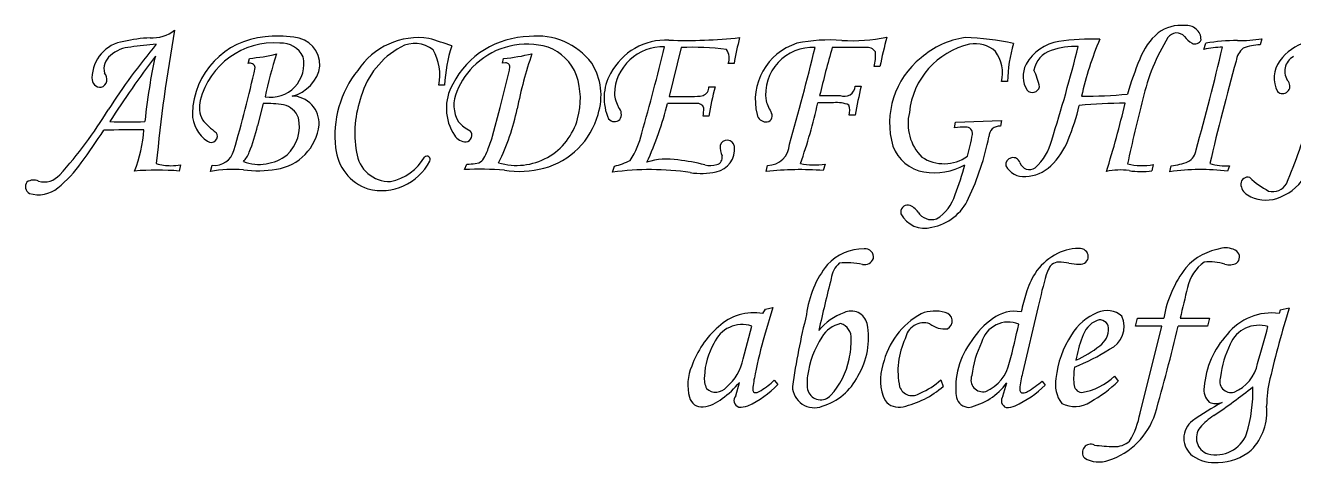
# Model space of a CAD drawing. Extents: x 0 to 16.6, y 0 to 4.
# Drawn here: x 0 to 5.77, y 1.93 to 3.92 of the extents above; entities that cross this region are included whole.
import ezdxf

# ---------------------------------------------------------------- set-up
doc = ezdxf.new("R2010")
doc.units = 0
doc.layers.add('WHITE', color=7, linetype='CONTINUOUS')

msp = doc.modelspace()

# ---------------------------------------------------------------- linework, layer by layer
at = {"layer": 'WHITE', "linetype": 'CONTINUOUS'}
for p, q in [((2.984482, 3.814051), (2.928684, 3.591866)), ((3.823974, 3.814393), (3.671144, 3.814554)), ((5.36166, 3.806008), (5.371211, 3.833656)), ((5.62607, 3.853763), (5.617525, 3.826618)), ((1.01347, 3.741163), (1.019502, 3.765291)), ((2.170641, 3.742671), (2.175668, 3.764286)), ((2.160588, 3.542101), (2.200802, 3.705975)), ((2.184716, 3.744179), (2.170641, 3.742671)), ((3.22426, 3.741163), (3.197618, 3.741163)), ((3.888302, 3.72759), (3.861157, 3.72759)), ((1.907739, 3.64314), (1.880594, 3.64314)), ((3.109649, 3.6356), (3.138302, 3.6356)), ((3.775701, 3.638616), (3.802846, 3.638616)), ((4.468898, 3.659226), (4.441754, 3.659226)), ((2.928684, 3.591866), (3.031898, 3.591866)), ((3.613838, 3.595888), (3.70675, 3.595888)), ((1.082337, 3.559695), (1.0567, 3.458656)), ((2.125903, 3.410901), (2.160588, 3.542101)), ((3.677141, 3.562711), (3.605293, 3.562711)), ((3.109649, 3.501886), (3.084012, 3.501886)), ((3.775701, 3.506411), (3.748054, 3.506411)), ((4.228114, 3.449608), (4.232638, 3.474239)), ((4.232638, 3.474239), (4.441754, 3.481779)), ((4.441754, 3.481779), (4.436224, 3.456142)), ((2.046793, 3.28699), (2.063464, 3.29043)), ((0.705326, 3.281209), (0.700299, 3.252557)), ((0.842055, 3.251049), (0.849596, 3.278696)), ((1.997719, 3.259091), (2.009281, 3.283723)), ((2.671814, 3.247027), (2.679857, 3.274675)), ((3.371043, 3.250043), (3.377075, 3.277691)), ((3.638972, 3.283723), (3.630427, 3.25507)), ((5.131935, 3.281712), (5.1254, 3.253059)), ((5.20784, 3.249541), (5.213872, 3.276183)), ((5.478282, 3.276183), (5.470239, 3.252054)), ((3.355711, 2.604444), (3.367776, 2.624049)), ((3.400953, 2.631087), (3.363252, 2.503908)), ((3.367776, 2.624049), (3.400953, 2.631087)), ((4.608392, 2.636616), (4.537012, 2.332997)), ((5.709766, 2.619022), (5.70474, 2.603942)), ((5.750484, 2.62807), (5.709766, 2.619022)), ((3.265957, 2.398707), (3.305443, 2.547139)), ((5.050249, 2.547139), (5.059297, 2.582829)), ((5.17039, 2.547139), (5.050249, 2.547139)), ((5.059297, 2.582829), (5.179438, 2.582829)), ((5.071702, 2.150443), (5.17039, 2.547139)), ((5.379002, 2.547139), (5.244787, 2.547139)), ((5.254338, 2.582829), (5.387045, 2.582829)), ((5.387045, 2.582829), (5.379002, 2.547139)), ((4.955745, 2.318922), (4.972333, 2.296804)), ((3.231796, 2.230082), (3.249646, 2.290772)), ((3.407488, 2.300825), (3.423573, 2.281221)), ((4.165531, 2.301831), (4.176087, 2.272675)), ((4.447891, 2.228173), (4.465128, 2.288258)), ((4.626489, 2.296804), (4.640564, 2.277702))]:
    msp.add_line(p, q, dxfattribs=at)
for centre, radius, start, end in [((0.575288, 4.03009), 0.172035, -92.704194, -52.847539), ((8.136982, 2.558187), 7.576303, 169.85273, 174.485623), ((1.151277, 3.433381), 0.433486, 80.709587, 98.069699), ((2.330251, 3.557429), 0.308935, 37.012819, 96.953), ((5.340074, 3.660772), 0.288163, 130.231811, 159.486505), ((5.258158, 3.741068), 0.174282, 84.3547, 126.719987), ((5.237712, 3.834963), 0.045988, 39.052638, 147.856853), ((5.283581, 3.84933), 0.065698, 0.138862, 97.239064), ((0.473634, 3.673764), 0.170527, 98.467693, 179.13707), ((2.877338, 1.928792), 2.969661, 140.201663, 147.340522), ((0.490788, 3.65958), 0.157605, 94.076385, 131.269023), ((0.590555, 3.229801), 0.62888, 92.130889, 103.052786), ((0.787803, 1.561895), 2.275858, 94.840991, 97.783451), ((1.119042, 3.504356), 0.35936, 94.567488, 178.335591), ((1.133365, 3.486155), 0.349422, 85.884733, 165.416294), ((1.164461, 3.724346), 0.110495, 25.950342, 93.122851), ((1.213616, 3.734459), 0.126952, -2.22291, 86.548732), ((1.789487, 3.527057), 0.332539, 81.897168, 146.571823), ((1.887378, 3.488372), 0.373859, 118.739278, 163.811846), ((1.772119, 3.702353), 0.13083, 50.867078, 119.539157), ((1.173497, 1.705379), 2.250721, 70.091497, 72.871806), ((2.549797, 3.619514), 0.642493, 161.668121, 177.892667), ((2.297773, 3.467371), 0.396751, 90.710482, 152.884611), ((2.282283, 3.485711), 0.344164, 73.807723, 132.330887), ((2.302313, 3.610927), 0.218892, 20.557745, 69.699239), ((2.915208, 3.563205), 0.285279, 87.355593, 152.231815), ((2.898633, 3.598751), 0.21852, 87.523696, 178.492209), ((-7.923862, 6.464553), 11.150785, -15.820427, -13.734668), ((3.008224, 6.093844), 2.247083, -92.036536, -83.825904), ((3.040799, 2.663145), 1.152284, 82.557819, 92.801422), ((4.935656, 3.433413), 1.738846, 165.805776, 169.805824), ((3.591425, 3.575614), 0.270499, 107.447629, 194.249867), ((3.581488, 3.601425), 0.213452, 86.847038, 187.852787), ((-9.763487, 7.108838), 13.756967, -15.749167, -13.854845), ((3.663196, 3.076156), 0.772784, 86.1855, 101.409761), ((8.425291, 2.451797), 4.945606, 164.00527, 166.624336), ((3.763335, 4.603825), 0.758164, -93.685025, -78.154522), ((3.830462, 3.770739), 0.044134, 32.60834, 98.452707), ((6.56667, 3.186289), 2.732519, 165.68729, 168.574361), ((4.375722, 3.48253), 0.355733, 102.887961, 174.023177), ((4.3323, 3.47396), 0.390105, 98.413106, 131.248572), ((4.231781, 2.569775), 1.290824, 78.16387, 88.071315), ((4.322594, 3.698674), 0.133232, 46.997579, 101.348367), ((5.099454, 3.648154), 0.630653, 162.941646, 178.994071), ((4.734476, 3.636098), 0.208158, 99.027204, 150.608774), ((4.781636, 3.462453), 0.357241, 88.559933, 108.683139), ((-2.489967, 5.652106), 7.507664, -17.516078, -14.127902), ((4.861733, 2.725805), 1.127274, 88.632444, 98.15564), ((6.266573, 3.269186), 1.496417, 157.04678, 167.488052), ((5.932094, 3.397793), 0.866526, 147.808959, 167.832369), ((5.367818, 3.937923), 0.119933, -141.910012, -119.83712), ((5.321515, 3.860665), 0.029929, -116.530976, -21.926414), ((-6.650692, 6.672675), 12.43012, -15.508103, -13.288491), ((5.445476, 3.443081), 0.37248, 89.825078, 103.004126), ((5.503738, 3.116563), 0.729236, 89.156344, 100.470758), ((5.605758, 3.737735), 0.098438, 131.230268, 171.103057), ((5.502357, 4.792066), 0.946424, -89.266383, -82.489021), ((5.619664, 3.610368), 0.216261, 90.566713, 111.364834), ((5.891322, 3.620272), 0.22688, 106.16759, 143.98014), ((0.438753, 3.715569), 0.081229, 129.731006, 192.720275), ((5.129879, 0.385864), 5.664528, 143.240441, 146.918303), ((1.966852, 3.439655), 1.415632, 166.261801, 171.2779), ((0.961303, 4.513521), 0.75049, -85.552368, -75.976513), ((2.990515, 3.18186), 1.943444, 161.907576, 167.881511), ((1.114896, 3.740278), 0.152407, -99.256798, 12.28192), ((1.66035, 3.690071), 0.225189, -12.028993, 30.344562), ((2.090087, 4.652505), 0.892333, -84.496483, -76.073112), ((4.292422, 3.116404), 2.097454, 161.371252, 168.475395), ((3.129969, 3.765954), 0.072049, -20.126786, 33.500879), ((3.67727, 3.779178), 0.190986, -15.670988, 4.608176), ((4.309746, 3.471247), 0.37774, 128.403906, 196.191983), ((4.276672, 3.696472), 0.169231, -12.714505, 36.069738), ((4.699693, 3.693586), 0.112095, 106.850263, 170.801852), ((6.405609, 3.207105), 1.446028, 157.445228, 164.113678), ((16.120773, 0.7941), 11.017037, 164.420737, 166.92611), ((5.80847, 3.675869), 0.127229, 142.288978, 209.198016), ((5.806945, 3.706503), 0.076766, 118.408936, 218.011296), ((0.332514, 3.669941), 0.038715, -70.47725, 45.772777), ((-5.175974, 5.120805), 6.37669, -16.158852, -12.661756), ((1.022718, 3.719958), 0.023133, 7.720706, 113.563787), ((1.176377, 3.755863), 0.166194, -77.080008, -9.115217), ((1.886315, 3.412785), 0.478152, 141.529348, 186.58318), ((2.269501, 3.49531), 0.328474, 131.810132, 158.67184), ((2.186845, 3.727324), 0.016989, -2.492393, 97.198987), ((2.11665, 3.728815), 0.087197, -15.18541, -1.46589), ((2.342496, 3.596417), 0.276709, -18.089926, 32.086843), ((2.856818, 3.584632), 0.223784, 150.1206, 204.945015), ((4.656031, 3.682904), 0.116861, 151.728287, 212.628854), ((4.27551, 3.566209), 0.345559, 11.554816, 24.863903), ((0.342058, 3.672431), 0.039127, 174.277044, 274.976745), ((4.752385, 2.99252), 4.236801, 171.013384, 173.423529), ((2.1355, 3.538315), 0.220244, 150.06998, 214.047944), ((2.195323, 3.580578), 0.329853, -15.800023, 18.967601), ((3.069521, 3.63377), 0.04017, -70.100119, 2.611032), ((4.652543, 3.241193), 1.564763, 165.400834, 170.409652), ((3.725372, 3.642836), 0.050506, -111.635898, -4.792915), ((5.554265, 3.21012), 1.803074, 166.252261, 170.541947), ((4.581627, 3.642971), 0.033305, -136.139451, -13.092771), ((5.720191, 3.638399), 0.033527, -132.809257, 38.410239), ((1.211848, 3.469082), 0.124807, -3.20426, 89.224974), ((1.987993, 3.425979), 0.488919, 160.074537, 190.235733), ((2.099558, 3.55217), 0.14975, 155.286159, 210.354398), ((2.835926, 3.617984), 0.156321, -175.051738, -151.156714), ((3.039464, 3.818406), 0.226666, -91.912904, -78.87629), ((4.829238, 5.371948), 1.778729, -90.758375, -84.011511), ((10.779649, 2.069819), 5.891569, 165.143283, 168.094579), ((-1.266678, 4.527163), 1.921972, -42.231587, -31.206078), ((0.921642, 3.544176), 0.129942, 166.668831, 206.861942), ((1.09405, 3.046443), 0.513385, 80.944227, 91.307346), ((1.156813, 3.464667), 0.090578, 19.750914, 78.510838), ((1.28988, 3.723753), 0.965907, -26.666448, -11.241647), ((2.665865, 3.510926), 0.045818, -31.915903, 43.685846), ((1.46822, 3.914392), 1.495474, -24.58258, -13.70037), ((2.95404, -1.126708), 4.68702, 88.793884, 90.402134), ((3.059161, 3.531843), 0.028183, 13.835149, 103.257966), ((2.715666, 3.54555), 0.370926, -6.760193, -1.076304), ((3.798847, 3.728743), 0.456468, -159.951988, -152.130702), ((1.490499, 4.018217), 2.163293, -19.763095, -12.155263), ((3.694609, 3.43356), 0.130326, 66.382936, 97.702573), ((3.662106, 3.52743), 0.088481, -13.742595, 16.777704), ((3.735585, 3.80437), 1.089392, -22.112918, -13.440913), ((5.096314, -0.338481), 3.901273, 91.352163, 94.4276), ((0.322905, 4.677754), 4.812546, -17.257371, -13.409198), ((0.463537, 5.67318), 2.196876, -92.084983, -87.915017), ((0.914085, 3.516359), 0.15426, -179.418466, -123.692417), ((1.064804, 3.705711), 0.340049, -139.631916, -125.331761), ((1.069014, 3.455114), 0.177648, -46.716813, 13.066149), ((2.10919, 3.600627), 0.186251, -138.203922, -117.440945), ((2.235423, 3.565328), 0.28714, -106.671564, -15.050696), ((2.26934, 3.601871), 0.348384, -74.98301, -15.205565), ((2.680972, 3.511952), 0.034687, -141.273929, -46.709535), ((3.371333, 3.518826), 0.043209, -166.897588, -94.008788), ((3.370992, 3.502918), 0.027328, -95.628226, 27.090846), ((4.232782, 3.468731), 0.216902, 166.44421, 224.675198), ((3.501867, 4.155187), 2.43296, -23.247527, -15.522347), ((-1.948064, 4.926064), 2.743183, -36.600482, -32.850047), ((0.532292, -2.701916), 6.142479, 89.938, 91.640296), ((-0.104085, 3.486239), 0.644644, -21.253656, -4.063363), ((0.845192, 3.41124), 0.028598, -125.68078, 36.604307), ((0.23966, 3.647768), 0.838641, -21.675832, -13.032217), ((1.107297, 3.488539), 0.230683, -81.34327, -6.580021), ((2.005608, 3.446623), 0.061369, -148.985726, -89.829349), ((2.001505, 3.414878), 0.029933, -81.766424, 43.103282), ((1.056988, 3.751663), 1.121916, -21.139186, -17.681877), ((2.428003, 3.511746), 0.386494, -33.013011, -13.032646), ((4.266563, 3.107552), 0.344209, 87.942818, 96.413384), ((4.281901, 3.424393), 0.02731, -11.375796, 96.26903), ((3.688769, 3.509181), 0.626429, -17.585825, -8.276493), ((3.127273, 3.66809), 1.283417, -24.86122, -11.66474), ((4.431013, 3.409594), 0.046839, 83.611779, 181.212013), ((1.631805, 3.380031), 0.22159, -174.285519, -109.443243), ((1.880896, 3.429071), 0.237144, -30.037568, -20.232312), ((3.120477, 3.352423), 0.106537, -77.822932, 6.720957), ((3.270912, 3.364528), 0.109812, 177.960612, 202.958426), ((3.193328, 3.35936), 0.033415, 9.528951, 164.240103), ((3.374938, 3.379888), 0.10222, -88.801668, -2.834736), ((4.116934, 3.426883), 0.180551, -160.263253, -99.100932), ((4.426961, 3.452285), 0.249881, -47.712621, -13.84266), ((4.434655, 3.516479), 0.33339, -46.282249, -21.500874), ((5.258643, 3.356183), 0.068597, -62.834079, -5.862645), ((-0.173099, 3.582883), 0.51776, -51.758199, -34.383073), ((0.860193, 3.369779), 0.091697, -96.636318, -14.924249), ((1.063237, 3.493768), 0.21093, -109.780577, -52.784553), ((0.888115, 3.391176), 0.14127, -42.748708, -22.106402), ((1.656949, 3.355842), 0.151025, -173.634812, -88.251512), ((1.619194, 3.411799), 0.248367, -104.253465, -27.340564), ((1.617318, 3.429341), 0.228772, -78.850166, -29.60404), ((1.826693, 3.305343), 0.015172, -30.121324, 133.62033), ((2.046891, 3.332247), 0.044981, -68.38041, -29.1091), ((2.609469, 3.578283), 0.311661, -76.947216, -62.765264), ((2.920665, 3.010911), 0.296178, 80.556612, 108.202177), ((2.849249, 2.29626), 1.013943, 76.140946, 83.202491), ((3.136435, 3.314382), 0.034155, -73.775699, 12.361271), ((4.179553, 3.468816), 0.182991, -123.504153, -54.459078), ((4.49342, 3.280544), 0.033168, 17.982222, 187.413135), ((4.568731, 3.305226), 0.046084, -161.735707, -55.105747), ((5.175438, 3.592425), 0.31857, -83.070674, -68.93082), ((0.084947, 3.298019), 0.095054, -105.129345, -41.246571), ((0.598506, 1.953969), 1.302571, 85.517898, 94.482102), ((0.667304, 3.548402), 0.271758, -105.267919, -90.992285), ((0.660525, 3.500302), 0.223626, -89.46872, -78.443095), ((0.944918, 2.638082), 0.621538, 85.647823, 99.526075), ((1.057525, 3.796561), 0.542694, -96.925931, -81.043113), ((2.062913, 1.866239), 1.394378, 85.213139, 92.679834), ((1.987824, 3.747026), 0.4638, -87.348456, -82.695498), ((2.245119, 3.715916), 0.46485, -98.143405, -75.741823), ((2.842926, 2.034212), 1.224826, 81.427964, 98.030663), ((3.075992, 3.576921), 0.335389, -98.6605, -78.484087), ((3.117464, 3.375737), 0.098372, -104.927937, -73.150353), ((3.528042, 1.843495), 1.415283, 85.85149, 96.368999), ((3.591873, 3.628719), 0.348197, -100.842772, -82.225911), ((4.135697, 3.525431), 0.280841, -99.700549, -60.413007), ((3.084123, 3.593178), 1.230443, -21.359146, -14.687191), ((4.542708, 3.320166), 0.093171, -151.887857, -84.746547), ((4.543924, 3.403333), 0.176099, -87.619312, -46.535558), ((4.981293, 2.981759), 0.275467, 81.534516, 103.112874), ((5.08155, 3.555676), 0.278558, -103.862424, -79.579205), ((5.078193, 3.659746), 0.409418, -97.910636, -83.378947), ((5.348969, 2.214111), 1.045003, 83.335963, 97.761624), ((5.46317, 3.541186), 0.265433, -106.157191, -86.73632), ((0.034143, 3.181368), 0.034143, 142.430968, 243.029393), ((0.037133, 3.158311), 0.053181, 64.36982, 124.409602), ((0.060363, 3.278905), 0.134591, -108.050836, -49.716925), ((5.560928, 3.193655), 0.030849, 72.160762, 178.170291), ((5.591389, 3.196709), 0.061329, -178.067233, -121.019065), ((5.823512, 3.48745), 0.36606, -133.749776, -117.106762), ((5.676197, 3.228606), 0.069781, -106.209555, -28.894752), ((5.620613, 3.355617), 0.238925, -72.17408, -33.961491), ((4.081587, 3.223431), 0.230607, -79.426429, -24.30523), ((4.049069, 3.196473), 0.188153, -59.306384, -15.86569), ((5.644119, 3.281543), 0.161212, -121.542393, -72.068041), ((4.015487, 3.065402), 0.032633, 84.126651, 193.507838), ((3.990974, 3.017239), 0.085301, 34.397784, 70.94216), ((4.123282, 3.104654), 0.073302, -147.647086, -72.674269), ((4.091168, 3.112987), 0.120768, -152.797759, -74.272821), ((3.815654, 2.667624), 0.230391, 89.823663, 136.371668), ((3.82132, 2.860653), 0.037687, -9.545811, 97.557538), ((4.799582, 2.663648), 0.237001, 91.864547, 119.424398), ((4.79425, 2.853473), 0.047111, 50.773435, 92.894652), ((4.802229, 2.864037), 0.033885, -1.203668, 49.928574), ((5.487576, 2.622952), 0.281436, 98.981676, 137.643284), ((5.462356, 2.815627), 0.087339, 55.600109, 102.374826), ((5.48965, 2.861006), 0.034617, -52.930251, 50.433822), ((3.780257, 2.747404), 0.115078, 132.149853, 172.157871), ((3.740833, 2.530071), 0.305003, 77.102275, 97.119491), ((3.817428, 2.870737), 0.044186, -101.110868, -21.693424), ((4.805021, 2.64997), 0.251594, 118.972917, 147.133696), ((4.700691, 2.790566), 0.047631, 89.16151, 129.377079), ((4.683233, 2.449446), 0.389168, 80.399435, 87.326053), ((4.813043, 3.216882), 0.389168, -99.600565, -92.673947), ((4.79733, 2.871922), 0.043853, -93.194001, -50.797676), ((4.803776, 2.862308), 0.032347, -48.881351, 1.801273), ((5.46782, 2.687634), 0.183219, 124.595037, 169.167387), ((5.387673, 2.599787), 0.239861, 73.009452, 95.713675), ((5.478903, 2.896991), 0.071029, -107.314067, -63.571313), ((4.002344, 2.545855), 0.451376, 141.541466, 173.215506), ((4.881184, 2.604756), 0.34012, 147.698933, 164.39552), ((6.767477, 2.164243), 2.210155, 163.799211, 167.659052), ((4.824142, 2.72301), 0.188175, 152.343438, 162.087596), ((4.708331, 2.784985), 0.05684, 131.761421, 153.490673), ((5.701764, 2.491799), 0.530199, 142.771351, 170.11387), ((16.335918, -0.383278), 13.054504, 166.053309, 167.116243), ((11.346965, 1.189417), 6.249937, 165.80477, 167.117743), ((5.774456, 2.317667), 1.278206, 162.771687, 166.710888), ((3.315829, 2.368564), 0.239228, 80.403299, 132.838362), ((6.762467, 1.798157), 3.306822, 165.981627, 171.750787), ((3.820783, 2.349357), 0.275949, 110.425924, 139.782682), ((3.756962, 2.540146), 0.075189, 13.806027, 115.596743), ((4.251289, 2.290172), 0.358926, 119.233851, 166.672168), ((4.138216, 2.448679), 0.166746, 73.568289, 111.90864), ((4.177378, 2.569851), 0.039582, -63.181249, 78.330724), ((4.499947, 2.454872), 0.159558, 78.969032, 128.451021), ((4.969856, 2.382576), 0.243876, 112.10583, 149.40952), ((4.92063, 2.513066), 0.104513, 48.998913, 114.024104), ((5.668296, 2.35307), 0.253505, 81.734613, 142.080439), ((9.852866, 1.334607), 4.301464, 162.50016, 166.938581), ((3.445404, 2.214946), 0.440075, 131.609714, 160.045594), ((3.262096, 2.414071), 0.139951, 71.956654, 157.501262), ((3.73593, 2.431043), 0.129955, 101.916569, 149.476234), ((3.691828, 2.494804), 0.065704, -5.477994, 74.762289), ((3.49559, 2.493783), 0.340516, -30.928967, 10.88555), ((4.089714, 2.474282), 0.08765, 72.661752, 170.171976), ((4.182853, 2.638848), 0.105053, -129.639301, -83.230683), ((4.584922, 2.309713), 0.326941, 124.290584, 148.41943), ((4.472504, 2.439356), 0.126087, 67.909841, 164.673745), ((0.612465, 3.404685), 3.99852, -14.807309, -12.251479), ((4.925939, 2.46187), 0.121916, 114.147174, 164.322552), ((4.888372, 2.534795), 0.040251, 5.650983, 107.804516), ((4.884113, 2.545579), 0.114858, -65.078794, 23.806755), ((-2.510805, 4.361367), 7.964962, -16.137755, -13.166178), ((5.612162, 2.409165), 0.141618, 73.042716, 157.09958), ((-4.671884, 5.332996), 10.695226, -16.047904, -15.112294), ((5.320237, 1.933224), 2.038497, 163.742585, 168.805594), ((3.988442, 2.262976), 0.433149, 147.289523, 172.352701), ((3.365736, 2.480753), 0.391573, -12.509708, 1.138194), ((4.313552, 2.341845), 0.34344, 154.584336, 191.954334), ((5.119915, 2.265815), 0.433144, 146.213768, 174.250911), ((5.280022, 2.3077), 0.507238, 158.352841, 170.455047), ((4.835858, 2.533794), 0.092702, -55.696005, 3.069834), ((5.764365, 2.236112), 0.402542, 137.345822, 175.192334), ((3.418514, 2.30372), 0.329392, 150.158788, 177.300107), ((4.581492, 2.267005), 0.348483, 142.129614, 187.307479), ((4.760112, 2.269048), 0.457079, 153.543852, 173.410976), ((4.357805, 3.362025), 1.085269, -67.462555, -58.024826), ((4.606484, 2.801152), 0.444524, -67.051328, -50.68886), ((5.899834, 2.259271), 0.465678, 153.882038, 172.974222), ((3.047862, 2.439741), 0.221921, -50.285814, -10.655472), ((3.41786, 2.461206), 0.336542, -42.902015, -11.182844), ((4.108062, 2.301986), 0.217899, 161.004089, 205.662834), ((4.294646, 2.421424), 0.187574, -66.289178, -11.887145), ((5.430943, 2.411542), 0.179098, -67.264502, -11.316692), ((3.233083, 2.279363), 0.218842, 156.926055, 194.967599), ((3.19414, 2.307988), 0.105256, 173.865369, 205.641661), ((3.771773, 2.221471), 0.463879, 166.599755, 175.284469), ((3.728386, 2.289897), 0.172007, 169.712053, 193.315785), ((3.548708, 2.43816), 0.267143, -73.184532, -26.546728), ((4.356425, 2.30196), 0.054028, 158.801282, 284.632212), ((4.925091, 2.227876), 0.402065, 164.843788, 175.186292), ((4.829649, 2.281413), 0.143418, 168.826679, 216.966661), ((5.034051, 2.31194), 0.264611, 169.61518, 186.08547), ((4.756596, 2.531181), 0.291057, -80.350413, -46.825172), ((5.486362, 2.296912), 0.052401, 158.365287, 285.268121), ((3.141284, 2.309234), 0.062902, -131.931718, -39.728766), ((2.923061, 2.564856), 0.426357, -54.612156, -40.004918), ((3.122721, 2.561349), 0.411076, -66.453329, -42.957066), ((3.32777, 2.25826), 0.018355, 175.797323, 214.295461), ((3.312532, 2.303502), 0.060233, -80.925553, -54.314177), ((3.177291, 2.536769), 0.329636, -58.877743, -45.706375), ((3.589943, 2.275863), 0.100136, -178.142416, -68.901453), ((4.035466, 2.29233), 0.061812, -159.523973, -54.666657), ((3.902806, 2.585974), 0.415739, -77.454328, -48.902885), ((3.931267, 2.566345), 0.353337, -66.667145, -48.470736), ((4.234717, 2.4563), 0.28518, -78.145855, -36.103709), ((4.273923, 2.668981), 0.536214, -64.662286, -46.861893), ((4.547824, 2.259937), 0.02344, 175.891678, 212.653349), ((4.186326, 2.838422), 0.697921, -57.615174, -50.899924), ((4.811336, 2.284207), 0.040406, -179.548031, -98.471542), ((4.578082, 2.69362), 0.559372, -61.389081, -45.185737), ((5.436436, 2.256055), 0.074485, 169.327425, 227.810784), ((3.923865, 4.347625), 2.6596, -56.108755, -51.345779), ((4.870123, 2.2564), 0.715121, -16.25741, 1.142935), ((6.206428, 2.176898), 0.559023, 166.571744, 179.380842), ((3.077924, 2.236592), 0.057914, -166.266243, -83.673504), ((3.063004, 2.341821), 0.164178, -82.545072, -49.344439), ((3.256485, 2.208961), 0.03249, 139.45318, 250.275913), ((3.321208, 2.255379), 0.011387, -139.060856, -85.853022), ((3.618437, 2.273864), 0.062087, -157.676585, -42.265631), ((3.973776, 2.257348), 0.079571, -141.321277, -75.935703), ((4.294232, 2.237418), 0.060223, -165.834168, -90.887683), ((4.472988, 2.207643), 0.032425, 140.715947, 251.668983), ((4.538129, 2.255371), 0.012888, -141.166881, -86.02276), ((4.536441, 2.288227), 0.045785, -86.767829, -58.835088), ((4.774202, 2.310521), 0.12963, -117.144449, -56.397832), ((6.194526, 0.838544), 1.553655, 118.860479, 124.676863), ((5.417675, 2.277052), 0.08235, -112.310301, -70.908103), ((3.251188, 2.283212), 0.104988, -93.095252, -70.088101), ((4.466932, 2.268253), 0.091484, -92.594776, -66.50981), ((4.827003, 2.249736), 0.329556, -71.919232, -18.068314), ((4.698361, 2.218303), 0.379458, -30.834865, -10.301842), ((5.570424, 1.89336), 0.295836, 123.554522, 139.610354), ((5.399331, 2.157169), 0.249442, -44.283014, 5.929728), ((5.369571, 2.036735), 0.098993, 126.578894, 233.67604), ((5.40324, 2.037115), 0.075357, 140.491861, 251.563707), ((4.959317, 2.096064), 0.097102, -93.939974, -48.085991), ((5.416194, 2.112345), 0.15126, -104.075444, -21.788497), ((4.847218, 1.971706), 0.037907, 63.791858, 219.985196), ((4.960314, 2.709452), 0.710302, -97.796382, -90.618626), ((5.423236, 2.165432), 0.239169, -88.988232, -49.706632), ((4.885024, 2.057116), 0.128524, -121.341812, -69.856639), ((5.411988, 2.104186), 0.178557, -124.469002, -85.029639)]:
    msp.add_arc(centre, radius, start, end, dxfattribs=at)

doc.saveas('drawing.dxf')
